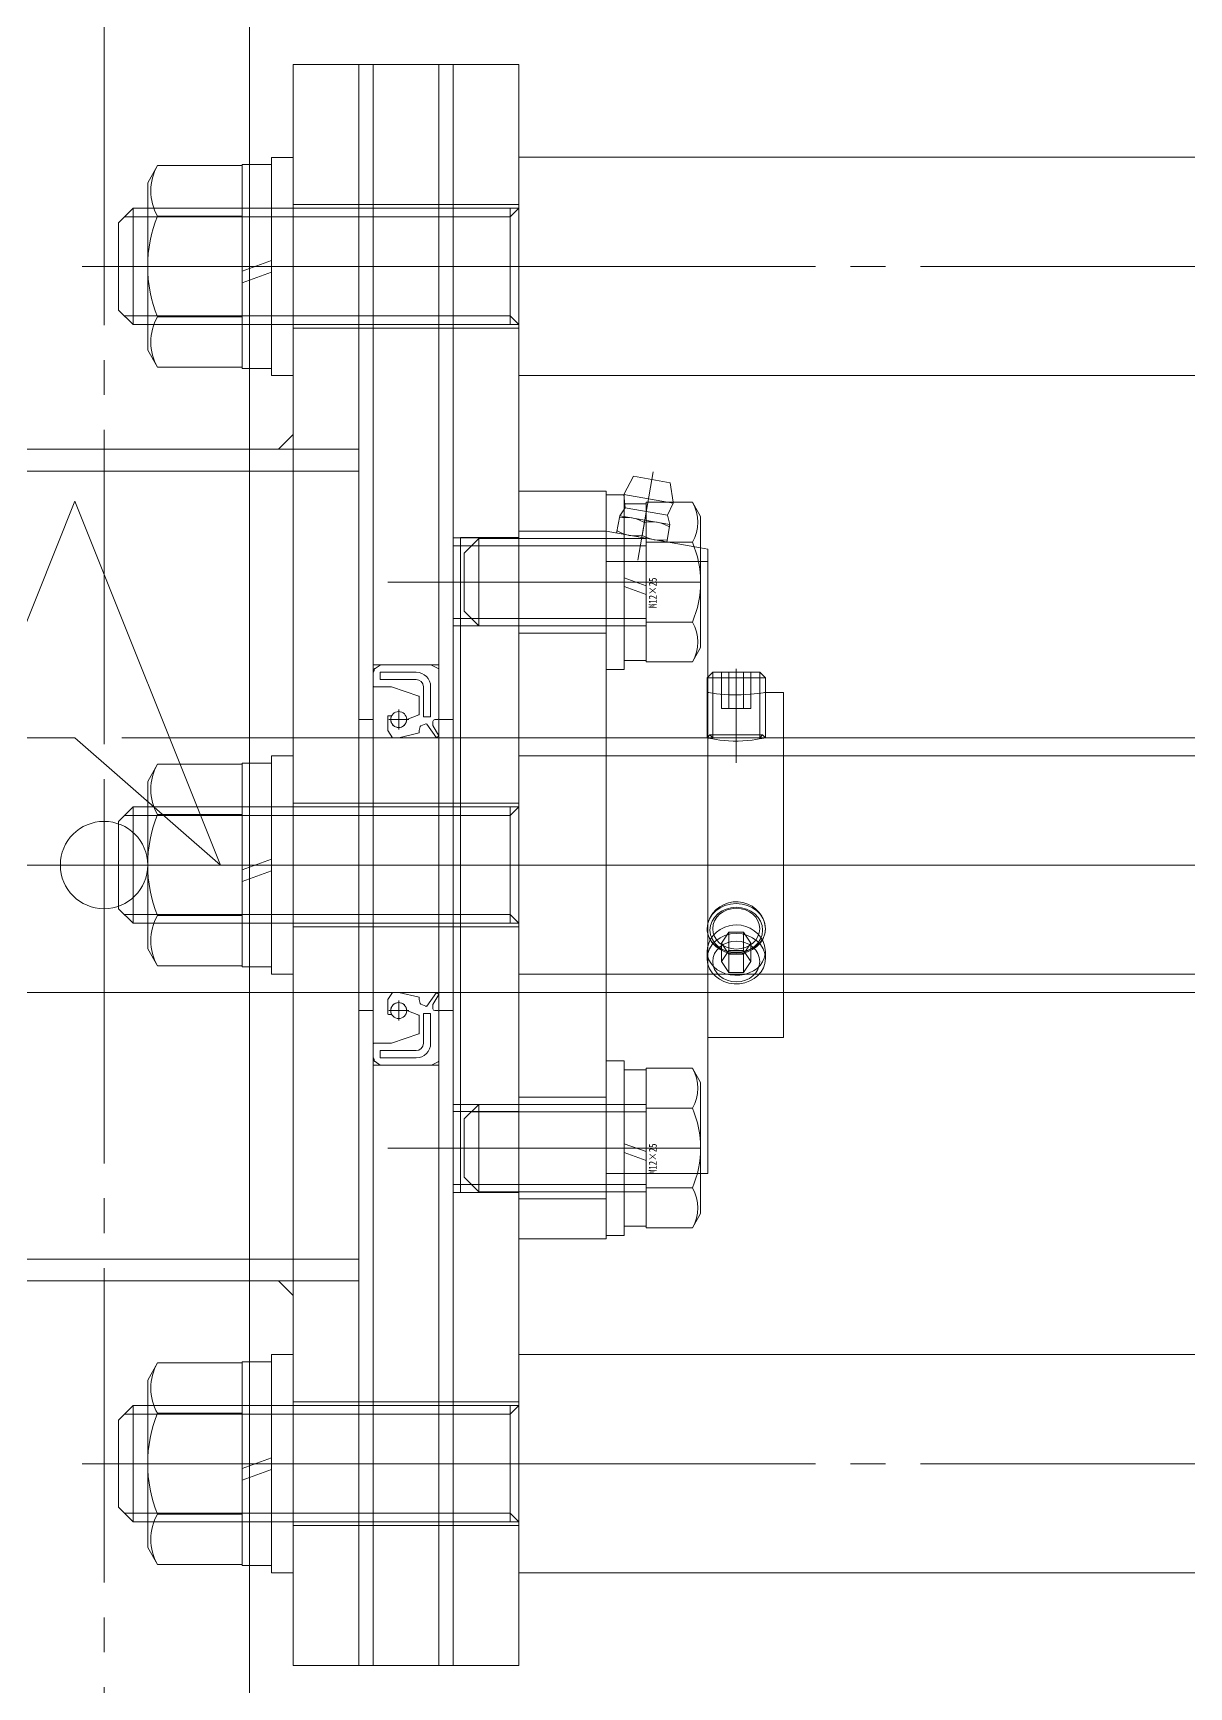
# Model space of a CAD drawing. Units: millimetres at full size. Extents: x -24503 to 24503, y -7436 to 7436.
# Drawn here: x -10856.8 to -10697.9, y 6172.6 to 6399.9 of the extents above; entities that cross this region are included whole.
import ezdxf
from ezdxf.enums import TextEntityAlignment as Align

# ---------------------------------------------------------------- set-up
doc = ezdxf.new("R2010")
doc.units = ezdxf.units.MM
doc.header["$LTSCALE"] = 4.8
doc.linetypes.add('CHAIN2', pattern=[12, 9, -1, 1, -1])
for name, color, linetype, lineweight in [('0-4_0', 2, 'Continuous', 9), ('0-C_01_外形線', 134, 'Continuous', 9), ('0-D_03_かくれ線', 5, 'Continuous', 9), ('0-F_04_中心線', 4, 'CHAIN2', 9), ('1-0_02_細線', 6, 'Continuous', 9)]:
    doc.layers.add(name, color=color, linetype=linetype, lineweight=lineweight)
doc.styles.add('ＭＳ ゴシック', font='')
doc.styles.get('ＭＳ ゴシック').set_extended_font_data('MS Gothic')

# ---------------------------------------------------------------- blocks, each defined once
blk = doc.blocks.new('U1673')
at = {"layer": '0-F_04_中心線'}
for p, q in [((0, 1.2), (0, 9.5)), ((-9.5, 0), (-1.2, 0)), ((1.2, 0), (9.5, 0)), ((0, -9.5), (0, -1.2))]:
    blk.add_line(p, q, dxfattribs=at)
at = {"layer": '0-F_04_中心線', "linetype": 'Continuous'}
for p, q in [((-0.6, 0), (0.6, 0)), ((0, -0.6), (0, 0.6))]:
    blk.add_line(p, q, dxfattribs=at)

msp = doc.modelspace()

# ---------------------------------------------------------------- linework, layer by layer
at = {"layer": '0-4_0', "color": 134}
for p, q in [((-10821.038, 6342.735), (-10827.038, 6342.735)), ((-10691.438, 6303.085), (-10753.638, 6303.085)), ((-10753.638, 6303.085), (-10691.438, 6303.085)), ((-10927.038, 6285.585), (-10499.043, 6285.585)), ((-10753.638, 6268.085), (-10691.438, 6268.085)), ((-10753.638, 6268.084), (-10690.998, 6268.084)), ((-10821.038, 6228.435), (-10827.038, 6228.435)), ((-10790.038, 6188.312), (-10650.038, 6188.312))]:
    msp.add_line(p, q, dxfattribs=at)
for points in [[(-10832.038, 6535.585), (-11322.038, 6535.585), (-11327.038, 6530.585), (-11327.038, 6040.585), (-11322.038, 6035.585), (-10832.038, 6035.585), (-10827.038, 6040.585), (-10827.038, 6530.585)], [(-10821.038, 6395.585), (-10812.038, 6395.585), (-10812.038, 6175.585), (-10821.038, 6175.585)], [(-10812.038, 6395.585), (-10812.038, 6175.585), (-10810.038, 6175.585), (-10810.038, 6395.585)], [(-10810.038, 6395.585), (-10810.038, 6175.585), (-10801.038, 6175.585), (-10801.038, 6395.585)], [(-10801.038, 6395.585), (-10801.038, 6175.585), (-10799.038, 6175.585), (-10799.038, 6395.585)], [(-10799.038, 6395.585), (-10799.038, 6175.585), (-10790.038, 6175.585), (-10790.038, 6395.585)], [(-10790.038, 6352.857), (-10640.038, 6352.857), (-10640.038, 6382.857), (-10790.038, 6382.857)], [(-10790.038, 6270.585), (-10640.038, 6270.585), (-10640.038, 6300.585), (-10790.038, 6300.585)]]:
    msp.add_lwpolyline(points, close=True, dxfattribs=at)
at = {"layer": '0-4_0', "color": 3}
for points in [[(-10821.038, 6342.735), (-10823.038, 6342.735), (-10821.038, 6344.735)], [(-10821.038, 6228.435), (-10823.038, 6228.435), (-10821.038, 6226.435)]]:
    msp.add_lwpolyline(points, close=True, dxfattribs=at)
at = {"layer": '0-4_0', "color": 134}
msp.add_lwpolyline([(-10640.038, 6188.312), (-10640.038, 6218.312), (-10790.038, 6218.312), (-10790.038, 6188.312)], dxfattribs=at)
msp.add_circle((-10847.038, 6285.585), 6, dxfattribs=at)
at = {"layer": '0-C_01_外形線'}
for p, q in [((-10821.038, 6352.848), (-10821.038, 6382.848)), ((-10824.038, 6381.848), (-10827.038, 6381.848)), ((-10824.038, 6381.848), (-10824.038, 6368.648)), ((-10824.038, 6368.648), (-10827.038, 6367.557)), ((-10824.038, 6367.048), (-10827.038, 6365.957)), ((-10824.038, 6367.048), (-10824.038, 6353.848)), ((-10827.038, 6353.848), (-10824.038, 6353.848)), ((-10824.038, 6352.848), (-10821.038, 6352.848)), ((-10769.211, 6338.122), (-10768.814, 6335.445)), ((-10790.038, 6336.975), (-10778.038, 6336.975)), ((-10790.038, 6300.585), (-10790.038, 6336.975)), ((-10778.038, 6300.585), (-10778.038, 6336.975)), ((-10778.038, 6312.467), (-10778.038, 6336.467)), ((-10775.538, 6336.467), (-10778.038, 6336.467)), ((-10775.608, 6336.508), (-10769.58, 6335.445)), ((-10775.538, 6335.217), (-10775.538, 6325.067)), ((-10775.538, 6335.217), (-10772.538, 6335.217)), ((-10772.538, 6335.437), (-10766.175, 6335.437)), ((-10772.538, 6313.497), (-10772.538, 6335.437)), ((-10772.538, 6335.217), (-10772.538, 6323.975)), ((-10766.175, 6335.437), (-10765.038, 6333.467)), ((-10765.038, 6333.467), (-10765.038, 6315.467)), ((-10772.538, 6329.952), (-10766.175, 6329.952)), ((-10765.038, 6327.316), (-10764.038, 6327.316)), ((-10775.538, 6325.067), (-10772.538, 6323.975)), ((-10775.538, 6323.867), (-10775.538, 6313.717)), ((-10775.538, 6323.867), (-10772.538, 6322.775)), ((-10772.538, 6322.775), (-10772.538, 6313.717)), ((-10772.538, 6318.982), (-10766.175, 6318.982)), ((-10766.175, 6313.497), (-10765.038, 6315.467)), ((-10772.538, 6313.717), (-10775.538, 6313.717)), ((-10772.538, 6313.497), (-10766.175, 6313.497)), ((-10764.038, 6311.418), (-10763.371, 6312.085)), ((-10764.038, 6311.318), (-10756.138, 6311.318)), ((-10756.138, 6311.318), (-10756.138, 6309.307)), ((-10756.152, 6309.31), (-10753.638, 6309.31)), ((-10753.638, 6300.585), (-10753.638, 6309.31)), ((-10824.038, 6299.585), (-10827.038, 6299.585)), ((-10824.038, 6299.585), (-10824.038, 6286.385)), ((-10821.038, 6270.585), (-10821.038, 6300.585)), ((-10824.038, 6286.385), (-10827.038, 6285.293)), ((-10824.038, 6284.785), (-10827.038, 6283.693)), ((-10824.038, 6284.785), (-10824.038, 6271.585)), ((-10827.038, 6271.585), (-10824.038, 6271.585)), ((-10824.038, 6270.585), (-10821.038, 6270.585)), ((-10790.038, 6234.194), (-10790.038, 6270.585)), ((-10778.038, 6234.194), (-10778.038, 6270.585)), ((-10764.038, 6243.185), (-10764.038, 6270.585)), ((-10753.638, 6261.86), (-10753.638, 6270.585)), ((-10753.638, 6261.86), (-10764.038, 6261.86)), ((-10778.038, 6234.685), (-10778.038, 6258.685)), ((-10775.538, 6258.685), (-10778.038, 6258.685)), ((-10772.538, 6257.655), (-10766.175, 6257.655)), ((-10772.538, 6235.716), (-10772.538, 6257.655)), ((-10766.175, 6257.655), (-10765.038, 6255.685)), ((-10775.538, 6257.435), (-10775.538, 6247.285)), ((-10775.538, 6257.435), (-10772.538, 6257.435)), ((-10772.538, 6257.435), (-10772.538, 6246.193)), ((-10765.038, 6255.685), (-10765.038, 6237.685)), ((-10772.538, 6252.17), (-10766.175, 6252.17)), ((-10775.538, 6247.285), (-10772.538, 6246.193)), ((-10775.538, 6246.085), (-10775.538, 6235.935)), ((-10775.538, 6246.085), (-10772.538, 6244.993)), ((-10772.538, 6244.993), (-10772.538, 6235.935)), ((-10764.038, 6243.185), (-10765.038, 6243.185)), ((-10772.538, 6241.2), (-10766.175, 6241.2)), ((-10766.175, 6235.716), (-10765.038, 6237.685)), ((-10772.538, 6235.935), (-10775.538, 6235.935)), ((-10772.538, 6235.716), (-10766.175, 6235.716)), ((-10778.038, 6234.194), (-10790.038, 6234.194)), ((-10824.038, 6217.304), (-10827.038, 6217.304)), ((-10824.038, 6217.304), (-10824.038, 6204.104)), ((-10821.038, 6188.304), (-10821.038, 6218.304)), ((-10824.038, 6204.104), (-10827.038, 6203.012)), ((-10824.038, 6202.504), (-10827.038, 6201.412)), ((-10824.038, 6202.504), (-10824.038, 6189.304)), ((-10827.038, 6189.304), (-10824.038, 6189.304)), ((-10824.038, 6188.304), (-10821.038, 6188.304))]:
    msp.add_line(p, q, dxfattribs=at)
for points in [[(-10824.038, 6352.848), (-10824.038, 6382.848), (-10821.038, 6382.848)], [(-10775.608, 6336.508), (-10774.253, 6339.011), (-10769.211, 6338.122)], [(-10778.038, 6312.467), (-10775.538, 6312.467), (-10775.538, 6336.467)], [(-10764.038, 6300.585), (-10764.038, 6328.985), (-10765.038, 6329.161)], [(-10763.371, 6312.085), (-10756.905, 6312.085), (-10756.138, 6311.318)], [(-10764.051, 6309.295), (-10763.933, 6309.276), (-10763.675, 6309.236), (-10763.311, 6309.184), (-10762.866, 6309.128), (-10762.33, 6309.072), (-10761.744, 6309.025), (-10761.093, 6308.989), (-10760.623, 6308.975), (-10760.138, 6308.97)], [(-10760.138, 6308.97), (-10759.482, 6308.979), (-10758.825, 6309.007), (-10758.224, 6309.048), (-10757.66, 6309.101), (-10757.176, 6309.157), (-10756.762, 6309.212), (-10756.453, 6309.259), (-10756.241, 6309.292), (-10756.146, 6309.308), (-10756.138, 6309.31)], [(-10824.038, 6270.585), (-10824.038, 6300.585), (-10821.038, 6300.585)], [(-10778.038, 6234.685), (-10775.538, 6234.685), (-10775.538, 6258.685)], [(-10824.038, 6188.304), (-10824.038, 6218.304), (-10821.038, 6218.304)]]:
    msp.add_lwpolyline(points, dxfattribs=at)
for centre, radius, start, end in [((-10770.925, 6332.694), 5.485, 330.00001, 29.99999), ((-10778.834, 6324.467), 13.796, 336.57346, 23.42654), ((-10770.925, 6316.24), 5.485, 330.00001, 29.99999), ((-10770.925, 6254.912), 5.485, 330.00001, 29.99999), ((-10778.834, 6246.685), 13.796, 336.57346, 23.42654), ((-10770.925, 6238.458), 5.485, 330.00001, 29.99999)]:
    msp.add_arc(centre, radius, start, end, dxfattribs=at)
at = {"layer": '0-D_03_かくれ線'}
for p, q in [((-10839.678, 6381.705), (-10841.038, 6379.348)), ((-10828.038, 6381.705), (-10839.678, 6381.705)), ((-10828.038, 6381.848), (-10828.038, 6353.848)), ((-10827.038, 6381.848), (-10828.038, 6381.848)), ((-10841.038, 6379.348), (-10841.038, 6356.348)), ((-10843.038, 6375.857), (-10845.038, 6373.857)), ((-10843.038, 6359.857), (-10843.038, 6375.857)), ((-10841.038, 6375.857), (-10843.038, 6375.857)), ((-10790.038, 6375.857), (-10841.038, 6375.857)), ((-10821.038, 6376.357), (-10812.038, 6376.357)), ((-10812.038, 6376.357), (-10810.038, 6376.357)), ((-10810.038, 6376.357), (-10801.038, 6376.357)), ((-10801.038, 6376.357), (-10799.038, 6376.357)), ((-10799.038, 6376.357), (-10790.038, 6376.357)), ((-10791.238, 6375.857), (-10791.238, 6359.857)), ((-10791.238, 6374.657), (-10790.038, 6375.857)), ((-10845.038, 6361.857), (-10845.038, 6373.857)), ((-10841.038, 6374.657), (-10844.238, 6374.657)), ((-10791.238, 6374.657), (-10841.038, 6374.657)), ((-10828.038, 6374.777), (-10839.678, 6374.777)), ((-10827.038, 6367.557), (-10828.038, 6367.193)), ((-10827.038, 6365.957), (-10828.038, 6365.593)), ((-10843.038, 6359.857), (-10845.038, 6361.857)), ((-10841.038, 6361.057), (-10844.238, 6361.057)), ((-10841.038, 6359.857), (-10843.038, 6359.857)), ((-10791.238, 6361.057), (-10841.038, 6361.057)), ((-10790.038, 6359.857), (-10841.038, 6359.857)), ((-10828.038, 6360.92), (-10839.678, 6360.92)), ((-10791.238, 6361.057), (-10790.038, 6359.857)), ((-10821.038, 6359.357), (-10812.038, 6359.357)), ((-10812.038, 6359.357), (-10810.038, 6359.357)), ((-10810.038, 6359.357), (-10801.038, 6359.357)), ((-10801.038, 6359.357), (-10799.038, 6359.357)), ((-10799.038, 6359.357), (-10790.038, 6359.357)), ((-10839.678, 6353.992), (-10841.038, 6356.348)), ((-10828.038, 6353.992), (-10839.678, 6353.992)), ((-10827.038, 6353.848), (-10828.038, 6353.848)), ((-10827.038, 6342.735), (-11275.038, 6342.735)), ((-10812.038, 6342.735), (-10821.038, 6342.735)), ((-10821.038, 6342.735), (-10812.038, 6342.735)), ((-10812.038, 6228.435), (-10812.038, 6342.735)), ((-10812.038, 6339.735), (-10880.038, 6339.735)), ((-10851.038, 6335.585), (-10864.038, 6303.085)), ((-10831.038, 6285.585), (-10851.038, 6335.585)), ((-10775.419, 6334.698), (-10775.608, 6336.508)), ((-10768.793, 6335.306), (-10769.589, 6333.67)), ((-10776.161, 6333.6), (-10776.585, 6331.197)), ((-10776.161, 6333.6), (-10769.268, 6332.384)), ((-10773.084, 6330.897), (-10772.769, 6332.684)), ((-10769.589, 6333.67), (-10769.268, 6332.384)), ((-10799.038, 6330.576), (-10790.038, 6330.576)), ((-10795.538, 6330.467), (-10797.538, 6328.467)), ((-10772.538, 6330.467), (-10795.538, 6330.467)), ((-10795.538, 6330.467), (-10795.538, 6318.467)), ((-10778.038, 6331.475), (-10790.038, 6331.475)), ((-10778.038, 6331.475), (-10765.038, 6329.161)), ((-10769.691, 6329.981), (-10769.268, 6332.384)), ((-10799.038, 6329.475), (-10790.038, 6329.475)), ((-10797.538, 6328.467), (-10797.538, 6320.467)), ((-10772.538, 6329.467), (-10796.538, 6329.467)), ((-10765.038, 6327.316), (-10778.038, 6327.316)), ((-10799.038, 6319.475), (-10790.038, 6319.475)), ((-10795.538, 6318.467), (-10797.538, 6320.467)), ((-10772.538, 6319.467), (-10796.538, 6319.467)), ((-10799.038, 6318.475), (-10790.038, 6318.475)), ((-10772.538, 6318.467), (-10795.538, 6318.467)), ((-10778.038, 6317.475), (-10790.038, 6317.475)), ((-10810.038, 6313.085), (-10801.038, 6313.085)), ((-10809.007, 6313.085), (-10802.062, 6313.085)), ((-10809.007, 6313.085), (-10802.062, 6313.085)), ((-10802.017, 6313.074), (-10801.094, 6312.612)), ((-10802.017, 6313.074), (-10801.094, 6312.612)), ((-10801.038, 6312.523), (-10801.038, 6305.685)), ((-10762.159, 6307.085), (-10762.159, 6312.085)), ((-10761.149, 6307.085), (-10761.149, 6312.085)), ((-10759.128, 6307.085), (-10759.128, 6312.085)), ((-10758.118, 6307.085), (-10758.118, 6312.085)), ((-10807.555, 6310.085), (-10809.938, 6310.085)), ((-10809.088, 6311.085), (-10804.145, 6311.085)), ((-10803.778, 6308.774), (-10807.522, 6310.079)), ((-10764.138, 6311.318), (-10764.038, 6311.418)), ((-10764.138, 6309.31), (-10764.138, 6311.318)), ((-10764.138, 6311.318), (-10764.038, 6311.318)), ((-10803.711, 6306.328), (-10803.711, 6308.68)), ((-10764.138, 6309.31), (-10764.051, 6309.295)), ((-10764.138, 6309.31), (-10764.138, 6303.085)), ((-10763.371, 6309.193), (-10763.371, 6303.085)), ((-10759.898, 6308.971), (-10760.251, 6308.97)), ((-10756.905, 6309.193), (-10756.905, 6303.085)), ((-10756.138, 6309.31), (-10756.138, 6303.085)), ((-10812.038, 6305.585), (-10810.038, 6305.585)), ((-10808.038, 6304.129), (-10808.038, 6306.004)), ((-10807.938, 6306.104), (-10807.508, 6306.104)), ((-10805.438, 6305.585), (-10803.775, 6306.235)), ((-10801.138, 6305.585), (-10801.591, 6305.585)), ((-10801.038, 6305.585), (-10799.038, 6305.585)), ((-10758.118, 6307.085), (-10762.159, 6307.085)), ((-10851.038, 6303.085), (-10918.038, 6303.085)), ((-10831.038, 6285.585), (-10851.038, 6303.085)), ((-10753.638, 6303.085), (-10844.6, 6303.085)), ((-10838.038, 6303.085), (-10753.638, 6303.085)), ((-10810.038, 6303.085), (-10801.038, 6303.085)), ((-10802.806, 6305.001), (-10803.497, 6304.72)), ((-10764.138, 6303.085), (-10763.755, 6303.468)), ((-10763.371, 6303.085), (-10763.755, 6303.468)), ((-10756.522, 6303.468), (-10763.755, 6303.468)), ((-10756.522, 6303.468), (-10756.905, 6303.085)), ((-10756.522, 6303.468), (-10756.138, 6303.085)), ((-10839.678, 6299.441), (-10841.038, 6297.085)), ((-10828.038, 6299.441), (-10839.678, 6299.441)), ((-10828.038, 6299.585), (-10828.038, 6271.585)), ((-10827.038, 6299.585), (-10828.038, 6299.585)), ((-10790.038, 6270.585), (-10790.038, 6300.585)), ((-10778.038, 6270.585), (-10778.038, 6300.585)), ((-10764.038, 6270.585), (-10764.038, 6300.585)), ((-10753.638, 6270.585), (-10753.638, 6300.585)), ((-10841.038, 6297.085), (-10841.038, 6274.085)), ((-10821.038, 6294.085), (-10812.038, 6294.085)), ((-10812.038, 6294.085), (-10810.038, 6294.085)), ((-10810.038, 6294.085), (-10801.038, 6294.085)), ((-10810.038, 6294.085), (-10801.038, 6294.085)), ((-10801.038, 6294.085), (-10799.038, 6294.085)), ((-10799.038, 6294.085), (-10790.038, 6294.085)), ((-10843.038, 6293.585), (-10845.038, 6291.585)), ((-10845.038, 6279.585), (-10845.038, 6291.585)), ((-10841.038, 6292.385), (-10844.238, 6292.385)), ((-10843.038, 6277.585), (-10843.038, 6293.585)), ((-10841.038, 6293.585), (-10843.038, 6293.585)), ((-10790.038, 6293.585), (-10841.038, 6293.585)), ((-10791.238, 6292.385), (-10841.038, 6292.385)), ((-10828.038, 6292.513), (-10839.678, 6292.513)), ((-10791.238, 6293.585), (-10791.238, 6277.585)), ((-10791.238, 6292.385), (-10790.038, 6293.585)), ((-10827.038, 6285.293), (-10828.038, 6284.929)), ((-10827.038, 6283.693), (-10828.038, 6283.329)), ((-10843.038, 6277.585), (-10845.038, 6279.585)), ((-10841.038, 6278.785), (-10844.238, 6278.785)), ((-10791.238, 6278.785), (-10841.038, 6278.785)), ((-10828.038, 6278.656), (-10839.678, 6278.656)), ((-10791.238, 6278.785), (-10790.038, 6277.585)), ((-10841.038, 6277.585), (-10843.038, 6277.585)), ((-10790.038, 6277.585), (-10841.038, 6277.585)), ((-10821.038, 6277.085), (-10812.038, 6277.085)), ((-10812.038, 6277.085), (-10810.038, 6277.085)), ((-10810.038, 6277.085), (-10801.038, 6277.085)), ((-10810.038, 6277.085), (-10801.038, 6277.085)), ((-10801.038, 6277.085), (-10799.038, 6277.085)), ((-10799.038, 6277.085), (-10790.038, 6277.085)), ((-10759.128, 6276.35), (-10761.149, 6276.35)), ((-10761.149, 6276.35), (-10761.149, 6273.85)), ((-10758.118, 6274.835), (-10759.128, 6276.35)), ((-10759.128, 6276.35), (-10759.128, 6273.85)), ((-10839.678, 6271.728), (-10841.038, 6274.085)), ((-10764.138, 6272.718), (-10764.138, 6273.722)), ((-10762.159, 6274.835), (-10761.149, 6273.319)), ((-10761.149, 6273.85), (-10762.159, 6272.335)), ((-10761.149, 6273.85), (-10759.128, 6273.85)), ((-10759.128, 6273.319), (-10758.118, 6274.835)), ((-10758.118, 6272.335), (-10759.128, 6273.85)), ((-10758.118, 6274.835), (-10758.118, 6272.335)), ((-10756.138, 6273.723), (-10756.138, 6272.718)), ((-10828.038, 6271.728), (-10839.678, 6271.728)), ((-10827.038, 6271.585), (-10828.038, 6271.585)), ((-10762.159, 6272.335), (-10761.149, 6270.819)), ((-10761.149, 6273.319), (-10761.149, 6270.819)), ((-10759.128, 6270.819), (-10758.118, 6272.335)), ((-10761.149, 6270.819), (-10759.128, 6270.819)), ((-10897.6, 6268.084), (-10753.638, 6268.084)), ((-10891.038, 6268.085), (-10753.638, 6268.084)), ((-10810.038, 6268.085), (-10801.038, 6268.085)), ((-10808.038, 6267.04), (-10808.038, 6265.165)), ((-10812.038, 6265.585), (-10810.038, 6265.585)), ((-10807.938, 6265.065), (-10807.508, 6265.065)), ((-10805.438, 6265.585), (-10803.775, 6264.935)), ((-10803.711, 6264.841), (-10803.711, 6262.49)), ((-10802.806, 6266.169), (-10803.497, 6266.45)), ((-10801.138, 6265.585), (-10801.591, 6265.585)), ((-10801.038, 6265.585), (-10799.038, 6265.585)), ((-10801.038, 6258.646), (-10801.038, 6265.485)), ((-10803.778, 6262.395), (-10807.522, 6261.09)), ((-10807.555, 6261.085), (-10809.938, 6261.085)), ((-10809.088, 6260.085), (-10804.145, 6260.085)), ((-10810.038, 6258.085), (-10801.038, 6258.085)), ((-10809.007, 6258.085), (-10802.062, 6258.085)), ((-10809.007, 6258.085), (-10802.062, 6258.085)), ((-10802.017, 6258.095), (-10801.094, 6258.557)), ((-10802.017, 6258.095), (-10801.094, 6258.557)), ((-10790.038, 6253.694), (-10778.038, 6253.694)), ((-10799.038, 6252.694), (-10790.038, 6252.694)), ((-10799.038, 6251.694), (-10790.038, 6251.694)), ((-10795.538, 6252.685), (-10797.538, 6250.685)), ((-10797.538, 6250.685), (-10797.538, 6242.685)), ((-10772.538, 6251.685), (-10796.538, 6251.685)), ((-10772.538, 6252.685), (-10795.538, 6252.685)), ((-10795.538, 6252.685), (-10795.538, 6240.685)), ((-10799.038, 6241.694), (-10790.038, 6241.694)), ((-10795.538, 6240.685), (-10797.538, 6242.685)), ((-10772.538, 6241.685), (-10796.538, 6241.685)), ((-10765.038, 6243.185), (-10778.038, 6243.185)), ((-10799.038, 6240.593), (-10790.038, 6240.593)), ((-10790.038, 6240.585), (-10798.038, 6240.585)), ((-10772.538, 6240.685), (-10795.538, 6240.685)), ((-10790.038, 6239.694), (-10778.038, 6239.694)), ((-10812.038, 6231.435), (-10880.038, 6231.435)), ((-10827.038, 6228.435), (-11275.038, 6228.435)), ((-10812.038, 6228.435), (-10821.038, 6228.435)), ((-10821.038, 6228.435), (-10812.038, 6228.435)), ((-10839.678, 6217.16), (-10841.038, 6214.804)), ((-10828.038, 6217.16), (-10839.678, 6217.16)), ((-10828.038, 6217.304), (-10828.038, 6189.304)), ((-10827.038, 6217.304), (-10828.038, 6217.304)), ((-10841.038, 6214.804), (-10841.038, 6191.804)), ((-10843.038, 6211.312), (-10845.038, 6209.312)), ((-10841.038, 6210.112), (-10844.238, 6210.112)), ((-10843.038, 6195.312), (-10843.038, 6211.312)), ((-10841.038, 6211.312), (-10843.038, 6211.312)), ((-10790.038, 6211.312), (-10841.038, 6211.312)), ((-10791.238, 6210.112), (-10841.038, 6210.112)), ((-10828.038, 6210.232), (-10839.678, 6210.232)), ((-10821.038, 6211.812), (-10812.038, 6211.812)), ((-10812.038, 6211.812), (-10810.038, 6211.812)), ((-10810.038, 6211.812), (-10801.038, 6211.812)), ((-10801.038, 6211.812), (-10799.038, 6211.812)), ((-10799.038, 6211.812), (-10790.038, 6211.812)), ((-10791.238, 6211.312), (-10791.238, 6195.312)), ((-10791.238, 6210.112), (-10790.038, 6211.312)), ((-10845.038, 6197.312), (-10845.038, 6209.312)), ((-10827.038, 6203.012), (-10828.038, 6202.648)), ((-10827.038, 6201.412), (-10828.038, 6201.048)), ((-10843.038, 6195.312), (-10845.038, 6197.312)), ((-10841.038, 6196.512), (-10844.238, 6196.512)), ((-10791.238, 6196.512), (-10841.038, 6196.512)), ((-10828.038, 6196.375), (-10839.678, 6196.375)), ((-10791.238, 6196.512), (-10790.038, 6195.312)), ((-10841.038, 6195.312), (-10843.038, 6195.312)), ((-10790.038, 6195.312), (-10841.038, 6195.312)), ((-10821.038, 6194.812), (-10812.038, 6194.812)), ((-10812.038, 6194.812), (-10810.038, 6194.812)), ((-10810.038, 6194.812), (-10801.038, 6194.812)), ((-10801.038, 6194.812), (-10799.038, 6194.812)), ((-10799.038, 6194.812), (-10790.038, 6194.812)), ((-10839.678, 6189.447), (-10841.038, 6191.804)), ((-10828.038, 6189.447), (-10839.678, 6189.447)), ((-10827.038, 6189.304), (-10828.038, 6189.304))]:
    msp.add_line(p, q, dxfattribs=at)
for points in [[(-10769.58, 6335.445), (-10768.793, 6335.306), (-10768.814, 6335.445)], [(-10776.216, 6333.292), (-10775.774, 6333.344), (-10775.332, 6333.366), (-10774.883, 6333.352), (-10774.438, 6333.296), (-10774.316, 6333.273), (-10773.919, 6333.173), (-10773.53, 6333.04), (-10772.769, 6332.684)], [(-10776.161, 6333.6), (-10775.419, 6334.698), (-10769.589, 6333.67)], [(-10772.769, 6332.684), (-10772.327, 6332.737), (-10771.885, 6332.759), (-10771.436, 6332.744), (-10770.991, 6332.688), (-10770.869, 6332.665), (-10770.472, 6332.565), (-10770.083, 6332.432), (-10769.322, 6332.076)], [(-10798.038, 6240.585), (-10798.038, 6330.585), (-10790.038, 6330.585)], [(-10774.862, 6330.893), (-10774.984, 6330.916), (-10775.381, 6331.016), (-10775.769, 6331.149), (-10776.531, 6331.505)], [(-10771.415, 6330.285), (-10771.537, 6330.309), (-10771.934, 6330.408), (-10772.323, 6330.541), (-10773.084, 6330.897), (-10773.526, 6330.845), (-10773.968, 6330.823), (-10774.417, 6330.837), (-10774.862, 6330.893)], [(-10769.637, 6330.289), (-10770.079, 6330.237), (-10770.521, 6330.215), (-10770.97, 6330.229), (-10771.415, 6330.285)], [(-10810.038, 6310.185), (-10810.038, 6312.085), (-10809.899, 6312.3), (-10809.899, 6312.485)], [(-10810.038, 6285.585), (-10810.038, 6310.185), (-10810.038, 6312.085), (-10809.899, 6312.3), (-10809.899, 6312.485)], [(-10809.799, 6312.585), (-10809.762, 6312.585), (-10809.064, 6313.067)], [(-10809.799, 6312.585), (-10809.762, 6312.585), (-10809.064, 6313.067)], [(-10804.145, 6312.085), (-10809.088, 6312.085), (-10809.088, 6311.085)], [(-10801.038, 6312.523), (-10801.038, 6305.685), (-10801.038, 6285.585)], [(-10803.145, 6310.085), (-10803.145, 6305.97), (-10802.145, 6305.97), (-10802.145, 6310.085)], [(-10801.841, 6305.335), (-10801.841, 6304.755), (-10801.038, 6303.36), (-10801.331, 6303.085), (-10802.687, 6304.966)], [(-10803.711, 6303.747), (-10806.538, 6303.085), (-10807.376, 6303.085), (-10808.022, 6304.075)], [(-10803.587, 6304.614), (-10803.711, 6304.076), (-10803.711, 6303.747)], [(-10756.138, 6303.085), (-10756.192, 6303.072), (-10756.357, 6303.036), (-10756.619, 6302.981), (-10756.986, 6302.91), (-10757.434, 6302.835), (-10757.972, 6302.758), (-10758.563, 6302.694), (-10759.219, 6302.646), (-10759.872, 6302.623), (-10760.553, 6302.626), (-10761.189, 6302.654), (-10761.814, 6302.704), (-10762.381, 6302.768), (-10762.901, 6302.844), (-10763.342, 6302.92), (-10763.703, 6302.99), (-10763.956, 6303.044), (-10764.104, 6303.077), (-10764.138, 6303.085)], [(-10810.038, 6285.585), (-10810.038, 6260.985), (-10810.038, 6259.085), (-10809.899, 6258.87), (-10809.899, 6258.685)], [(-10801.038, 6258.646), (-10801.038, 6265.485), (-10801.038, 6285.585)], [(-10756.138, 6276.835), (-10756.194, 6277.414), (-10756.357, 6277.989), (-10756.624, 6278.541), (-10756.986, 6279.054), (-10757.441, 6279.518), (-10757.972, 6279.91), (-10758.572, 6280.217), (-10759.219, 6280.425), (-10759.882, 6280.522), (-10760.553, 6280.509), (-10761.198, 6280.39), (-10761.814, 6280.171), (-10762.388, 6279.856), (-10762.901, 6279.46), (-10763.347, 6278.984), (-10763.703, 6278.452), (-10763.958, 6277.881), (-10764.052, 6277.558)], [(-10764.052, 6277.558), (-10764.104, 6277.29), (-10764.138, 6276.835)], [(-10756.138, 6273.722), (-10756.162, 6273.347), (-10756.29, 6272.792), (-10756.522, 6272.272), (-10756.857, 6271.797), (-10757.282, 6271.38), (-10757.793, 6271.028), (-10758.37, 6270.751), (-10759, 6270.557), (-10759.663, 6270.45), (-10760.332, 6270.432), (-10760.995, 6270.5), (-10761.629, 6270.654), (-10762.222, 6270.889), (-10762.762, 6271.204), (-10763.228, 6271.591), (-10763.612, 6272.046), (-10763.897, 6272.556), (-10764.073, 6273.106), (-10764.138, 6273.682), (-10764.138, 6273.722), (-10764.09, 6274.262), (-10763.933, 6274.836), (-10763.67, 6275.385), (-10763.311, 6275.894), (-10762.859, 6276.352), (-10762.33, 6276.738), (-10761.734, 6277.041), (-10761.093, 6277.246), (-10760.619, 6277.328), (-10760.138, 6277.356)], [(-10764.138, 6276.835), (-10764.118, 6276.487), (-10764.057, 6276.147), (-10764.043, 6276.094)], [(-10764.043, 6276.094), (-10763.872, 6275.622), (-10763.588, 6275.14), (-10763.205, 6274.706), (-10762.739, 6274.336), (-10762.189, 6274.031), (-10761.579, 6273.804), (-10760.93, 6273.662), (-10760.257, 6273.603), (-10759.597, 6273.63), (-10758.952, 6273.737), (-10758.344, 6273.923), (-10757.784, 6274.184), (-10757.279, 6274.525), (-10756.853, 6274.934), (-10756.514, 6275.41), (-10756.279, 6275.938), (-10756.174, 6276.378), (-10756.138, 6276.835)], [(-10761.149, 6276.35), (-10762.159, 6274.835), (-10762.159, 6272.335)], [(-10760.138, 6277.356), (-10759.472, 6277.302), (-10758.825, 6277.146), (-10758.216, 6276.89), (-10757.66, 6276.545), (-10757.17, 6276.119), (-10756.762, 6275.629), (-10756.449, 6275.086), (-10756.241, 6274.511), (-10756.146, 6273.927), (-10756.138, 6273.722)], [(-10761.149, 6273.319), (-10759.128, 6273.319), (-10759.128, 6270.819)], [(-10803.711, 6267.423), (-10806.538, 6268.085), (-10807.376, 6268.085), (-10808.022, 6267.094)], [(-10803.587, 6266.555), (-10803.711, 6267.093), (-10803.711, 6267.423)], [(-10801.841, 6265.835), (-10801.841, 6266.414), (-10801.038, 6267.809), (-10801.331, 6268.085), (-10802.687, 6266.203)], [(-10803.145, 6261.085), (-10803.145, 6265.199), (-10802.145, 6265.199), (-10802.145, 6261.085)], [(-10810.038, 6260.985), (-10810.038, 6259.085), (-10809.899, 6258.87), (-10809.899, 6258.685)], [(-10804.145, 6259.085), (-10809.088, 6259.085), (-10809.088, 6260.085)], [(-10809.799, 6258.585), (-10809.762, 6258.585), (-10809.064, 6258.102)], [(-10809.799, 6258.585), (-10809.762, 6258.585), (-10809.064, 6258.102)]]:
    msp.add_lwpolyline(points, dxfattribs=at)
for centre in [(-10806.538, 6305.585), (-10806.538, 6265.585)]:
    msp.add_circle(centre, 1.1, dxfattribs=at)
for centre, radius, start, end in [((-10833.678, 6378.241), 6.928, 150.00001, 209.99999), ((-10822.717, 6367.848), 18.321, 157.78075, 202.21925), ((-10833.678, 6357.456), 6.928, 150.00001, 209.99999), ((-10809.799, 6312.485), 0.1, 90, 180), ((-10809.799, 6312.485), 0.1, 90, 180), ((-10809.007, 6312.985), 0.1, 90, 124.61956), ((-10809.007, 6312.985), 0.1, 90, 124.61956), ((-10804.145, 6310.085), 2, 0, 90), ((-10802.062, 6312.985), 0.1, 63.43495, 90), ((-10802.062, 6312.985), 0.1, 63.43495, 90), ((-10801.138, 6312.523), 0.1, 0, 63.43495), ((-10801.138, 6312.523), 0.1, 0, 63.43495), ((-10809.938, 6310.185), 0.1, 180, 270), ((-10807.555, 6309.985), 0.1, 70.78519, 90), ((-10804.145, 6310.085), 1, 0, 90), ((-10803.811, 6308.68), 0.1, 0, 70.78519), ((-10807.938, 6306.004), 0.1, 90, 180), ((-10806.538, 6305.585), 1.1, 151.81153, 0), ((-10803.811, 6306.328), 0.1, 291.33975, 0), ((-10801.591, 6305.335), 0.25, 90, 180), ((-10801.138, 6305.685), 0.1, 270, 0), ((-10807.938, 6304.129), 0.1, 180, 213.12981), ((-10803.441, 6304.581), 0.15, 112.11539, 167.01248), ((-10802.768, 6304.908), 0.1, 35.78155, 112.11539), ((-10833.678, 6295.977), 6.928, 150.00001, 209.99999), ((-10822.717, 6285.585), 18.321, 157.78075, 202.21925), ((-10833.678, 6275.192), 6.928, 150.00001, 209.99999), ((-10807.938, 6267.04), 0.1, 146.87019, 180), ((-10806.538, 6265.585), 1.1, 0, 208.18847), ((-10803.441, 6266.589), 0.15, 192.98752, 247.88461), ((-10807.938, 6265.165), 0.1, 180, 270), ((-10803.811, 6264.841), 0.1, 0, 68.66025), ((-10802.768, 6266.261), 0.1, 247.88461, 324.21845), ((-10801.591, 6265.835), 0.25, 180, 270), ((-10801.138, 6265.485), 0.1, 0, 90), ((-10803.811, 6262.49), 0.1, 289.21481, 0), ((-10809.938, 6260.985), 0.1, 90, 180), ((-10807.555, 6261.185), 0.1, 270, 289.21481), ((-10804.145, 6261.085), 1, 270, 0), ((-10804.145, 6261.085), 2, 270, 0), ((-10809.799, 6258.685), 0.1, 180, 270), ((-10809.799, 6258.685), 0.1, 180, 270), ((-10809.007, 6258.185), 0.1, 235.38044, 270), ((-10809.007, 6258.185), 0.1, 235.38044, 270), ((-10802.062, 6258.185), 0.1, 270, 296.56505), ((-10802.062, 6258.185), 0.1, 270, 296.56505), ((-10801.138, 6258.646), 0.1, 296.56505, 0), ((-10801.138, 6258.646), 0.1, 296.56505, 0), ((-10833.678, 6213.696), 6.928, 150.00001, 209.99999), ((-10822.717, 6203.304), 18.321, 157.78075, 202.21925), ((-10833.678, 6192.911), 6.928, 150.00001, 209.99999)]:
    msp.add_arc(centre, radius, start, end, dxfattribs=at)
for centre, major_axis in [((-10760.138, 6276.835), (-4, 0)), ((-10760.138, 6276.643), (3.616, 0)), ((-10760.138, 6276.835), (3.233, 0)), ((-10760.138, 6272.335), (3.233, 0))]:
    msp.add_ellipse(centre, major_axis=major_axis, ratio=0.866025, dxfattribs=at)
for start_param, end_param in [(4.712389, 6.2831853), (3.1415927, 4.712389), (6.2831853, 6.5072606), (0.2240753, 3.1415927)]:
    msp.add_ellipse((-10760.138, 6272.718), major_axis=(-4, 0), ratio=0.866025, start_param=start_param, end_param=end_param, dxfattribs=at)
at = {"layer": '0-F_04_中心線'}
for p, q in [((-10847.038, 6460.585), (-10847.038, 6110.585)), ((-10850.038, 6367.857), (-10602.038, 6367.857)), ((-10831.035, 6367.857), (-10801.662, 6367.857)), ((-10824.038, 6367.848), (-10821.038, 6367.848)), ((-10801.038, 6367.857), (-10821.038, 6367.857)), ((-10798.788, 6367.857), (-10812.288, 6367.857)), ((-10790.038, 6367.857), (-10810.038, 6367.857)), ((-10781.038, 6367.857), (-10808.038, 6367.857)), ((-10773.687, 6327.477), (-10771.541, 6339.647)), ((-10781.038, 6324.484), (-10808.038, 6324.484)), ((-10765.038, 6324.467), (-10797.538, 6324.467)), ((-10777.438, 6324.475), (-10790.638, 6324.475)), ((-10775.538, 6324.467), (-10778.038, 6324.467)), ((-10760.138, 6312.535), (-10760.138, 6299.623)), ((-10805.163, 6305.585), (-10807.913, 6305.585)), ((-10806.538, 6306.96), (-10806.538, 6304.21)), ((-10806.458, 6285.585), (-11747.038, 6285.585)), ((-11726.922, 6285.585), (-10514.038, 6285.585)), ((-10850.038, 6285.585), (-10602.038, 6285.585)), ((-10831.035, 6285.585), (-10801.662, 6285.585)), ((-10824.038, 6285.585), (-10821.038, 6285.585)), ((-10801.038, 6285.585), (-10821.038, 6285.585)), ((-10818.498, 6285.585), (-10514.038, 6285.585)), ((-10798.788, 6285.585), (-10812.288, 6285.585)), ((-10798.788, 6285.585), (-10812.288, 6285.585)), ((-10790.038, 6285.585), (-10810.038, 6285.585)), ((-10781.038, 6285.585), (-10808.038, 6285.585)), ((-10781.038, 6285.585), (-10808.038, 6285.585)), ((-10800.258, 6285.585), (-10751.418, 6285.585)), ((-10806.538, 6264.21), (-10806.538, 6266.96)), ((-10805.163, 6265.585), (-10807.913, 6265.585)), ((-10781.038, 6246.685), (-10808.038, 6246.685)), ((-10765.038, 6246.685), (-10797.538, 6246.685)), ((-10777.438, 6246.694), (-10790.638, 6246.694)), ((-10775.538, 6246.685), (-10778.038, 6246.685)), ((-10850.038, 6203.312), (-10602.038, 6203.312)), ((-10831.035, 6203.312), (-10801.662, 6203.312)), ((-10824.038, 6203.304), (-10821.038, 6203.304)), ((-10801.038, 6203.312), (-10821.038, 6203.312)), ((-10798.788, 6203.312), (-10812.288, 6203.312)), ((-10790.038, 6203.312), (-10810.038, 6203.312)), ((-10781.038, 6203.312), (-10808.038, 6203.312))]:
    msp.add_line(p, q, dxfattribs=at)
for points in [[(-10841.038, 6367.848), (-10828.038, 6367.848), (-10824.038, 6367.848)], [(-10841.038, 6285.585), (-10828.038, 6285.585), (-10824.038, 6285.585)], [(-10841.038, 6203.304), (-10828.038, 6203.304), (-10824.038, 6203.304)]]:
    msp.add_lwpolyline(points, dxfattribs=at)
at = {"layer": '1-0_02_細線'}
for p, q in [((-10763.371, 6312.085), (-10763.371, 6309.193)), ((-10756.905, 6312.085), (-10756.905, 6309.193))]:
    msp.add_line(p, q, dxfattribs=at)

# ---------------------------------------------------------------- block references
at = {"layer": '0-F_04_中心線', "rotation": 180}
msp.add_blockref('U1673', (-10847.038, 6285.585), dxfattribs=at)

# ---------------------------------------------------------------- texts
at = {"layer": '0-D_03_かくれ線', "style": 'ＭＳ ゴシック', "width": 0.8}
for p in [(-10770.738, 6320.902), (-10770.738, 6243.12)]:
    msp.add_text('M12×25', height=1.1, rotation=90, dxfattribs=at).set_placement(p, align=Align.BOTTOM_LEFT)

doc.saveas('drawing.dxf')
